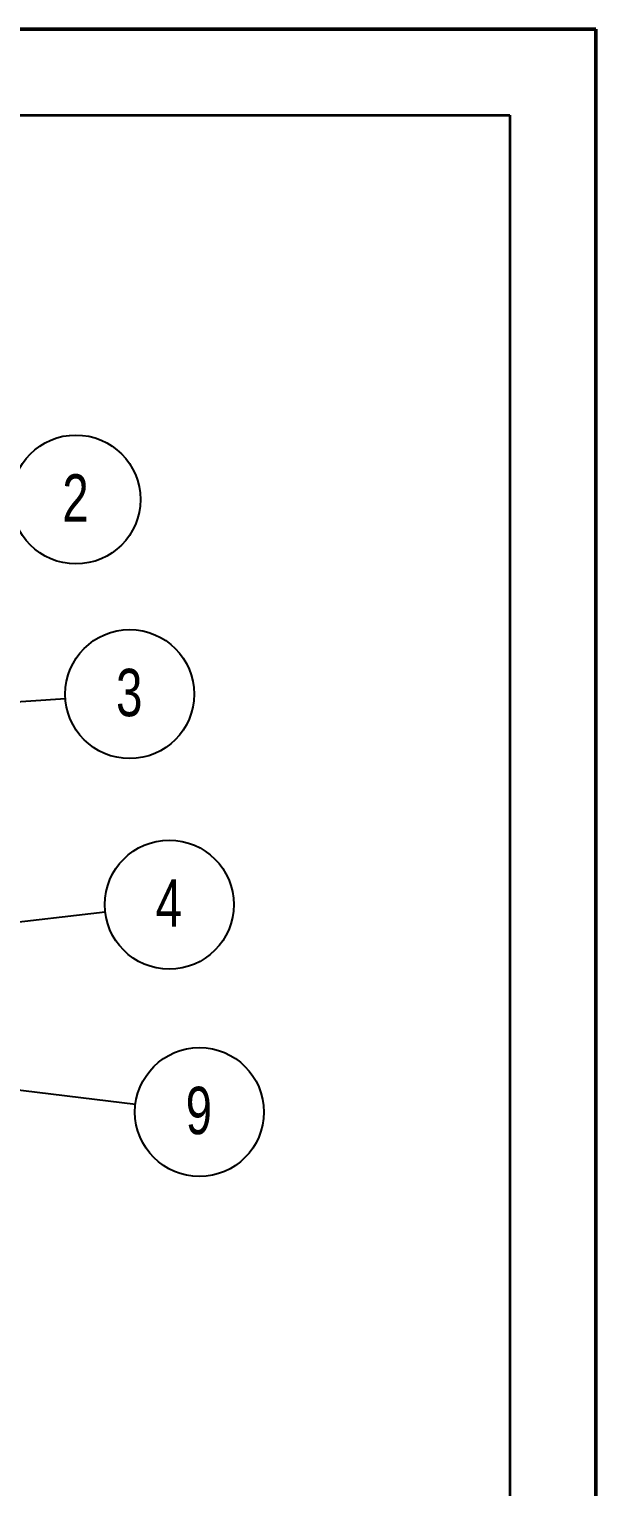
# Model space of a CAD drawing. Header units: millimetres. Extents: x 0 to 3353, y 0 to 2591.
# Drawn here: x 2851 to 3353, y 1300 to 2591 of the extents above; entities that cross this region are included whole.
import ezdxf

# ---------------------------------------------------------------- set-up
doc = ezdxf.new("R2010")
doc.units = ezdxf.units.MM
doc.header["$LTSCALE"] = 12
doc.layers.add('PAGE_BORDER', color=7, linetype='Continuous')
doc.layers.add('TITLE_BLOCK_BORDER', color=7, linetype='Continuous')
doc.styles.add('SLDTEXTSTYLE0', font='TXT', dxfattribs={"width": 0.75})
doc.dimstyles.new('SLDDIMSTYLE0', dxfattribs={"dimtxt": 0.18, "dimasz": 12.192, "dimexe": 0, "dimexo": 0.0625, "dimgap": 0, "dimtad": 0, "dimtih": 1, "dimtoh": 1, "dimdec": 0, "dimrnd": 1e-09, "dimzin": 0, "dimdsep": 46, "dimtxsty": 'Standard', "dimblk1": 'DOT', "dimblk2": 'DOT', "dimsah": 1, "dimcen": 0.09, "dimadec": 0, "dimazin": 0, "dimtfac": 12.192, "dimtdec": 0, "dimtofl": 0, "dimtmove": 0, "dimatfit": 3, "dimldrblk": 'DOT', "dimfxl": 0, "dimfrac": 2, "dimtolj": 1, "dimtzin": 0, "dimarcsym": 0})

# ---------------------------------------------------------------- blocks, each defined once
blk = doc.blocks.new('SW_NOTE_2')
at = {"layer": 'TITLE_BLOCK_BORDER', "color": 0}
blk.add_circle((51.4, 24.8), 57.1, dxfattribs=at)
at = {"layer": 'TITLE_BLOCK_BORDER', "color": 0, "insert": (51, 47.1), "char_height": 42, "attachment_point": 2, "style": 'SLDTEXTSTYLE0'}
blk.add_mtext('2', dxfattribs=at)
blk = doc.blocks.new('SW_NOTE_3')
at = {"layer": 'TITLE_BLOCK_BORDER', "color": 0}
blk.add_circle((56.9, 3.8), 57.1, dxfattribs=at)
at = {"layer": 'TITLE_BLOCK_BORDER', "color": 0, "insert": (56.5, 26.2), "char_height": 42, "attachment_point": 2, "style": 'SLDTEXTSTYLE0'}
blk.add_mtext('3', dxfattribs=at)
blk = doc.blocks.new('_DOT')
at = {"color": 0, "linetype": 'ByBlock', "lineweight": -2}
blk.add_line((-0.5, 0), (-1, 0), dxfattribs=at)
at = {"color": 0, "linetype": 'ByBlock', "const_width": 0.5}
blk.add_lwpolyline([(-0.25, 0, 1), (0.25, 0, 1)], format="xyb", close=True, dxfattribs=at)
blk = doc.blocks.new('SW_NOTE_4')
at = {"layer": 'TITLE_BLOCK_BORDER', "color": 0}
blk.add_circle((56.7, -6.9), 57.1, dxfattribs=at)
at = {"layer": 'TITLE_BLOCK_BORDER', "color": 0, "insert": (56.2, 15.5), "char_height": 42, "attachment_point": 2, "style": 'SLDTEXTSTYLE0'}
blk.add_mtext('9', dxfattribs=at)
blk = doc.blocks.new('SW_NOTE_10')
at = {"layer": 'TITLE_BLOCK_BORDER', "color": 0}
blk.add_circle((56.7, 6.5), 57.1, dxfattribs=at)
at = {"layer": 'TITLE_BLOCK_BORDER', "color": 0, "insert": (56.3, 28.9), "char_height": 42, "attachment_point": 2, "style": 'SLDTEXTSTYLE0'}
blk.add_mtext('4', dxfattribs=at)

msp = doc.modelspace()

# ---------------------------------------------------------------- linework, layer by layer
at = {"color": 7, "linetype": 'Continuous', "lineweight": 50}
for p in [(0, 2590.8), (3352.8, 0)]:
    msp.add_line(p, (3352.8, 2590.8), dxfattribs=at)
at = {"layer": 'PAGE_BORDER', "lineweight": 35}
for p, q in [((76.2, 2514.6), (3276.6, 2514.6)), ((3276.6, 2514.6), (3276.6, 76.2))]:
    msp.add_line(p, q, dxfattribs=at)

# ---------------------------------------------------------------- block references
at = {"layer": 'TITLE_BLOCK_BORDER'}
for name, p in [('SW_NOTE_2', (2840.7, 2149.4)), ('SW_NOTE_3', (2882.8, 1998)), ('SW_NOTE_10', (2918.1, 1808.8)), ('SW_NOTE_4', (2944.8, 1638.5))]:
    msp.add_blockref(name, p, dxfattribs=at)

# ---------------------------------------------------------------- leaders
for points in [[(2669.4, 1983.7), (2882.8, 1998)], [(2725.7, 1786.7), (2918.1, 1808.8)], [(2743, 1663), (2944.8, 1638.5)]]:
    msp.add_leader(points, dimstyle='SLDDIMSTYLE0', dxfattribs=at)

doc.saveas('drawing.dxf')
